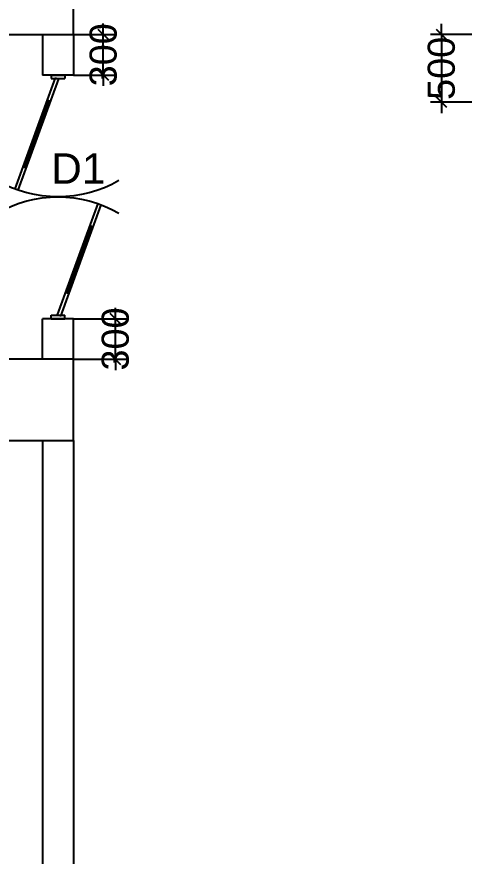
# Model space of a CAD drawing. Extents: x 7897917 to 8423973, y -6487334 to -6173396.
# Drawn here: x 8028255 to 8031558, y -6409542 to -6403339 of the extents above; entities that cross this region are included whole.
import ezdxf

# ---------------------------------------------------------------- set-up
doc = ezdxf.new("R2010")
doc.units = 0
doc.header["$LTSCALE"] = 600
doc.header["$MEASUREMENT"] = 0
doc.header["$PDMODE"] = 35
doc.layers.get('0').update_dxf_attribs({"linetype": 'CONTINUOUS'})
doc.layers.get('Defpoints').update_dxf_attribs({"linetype": 'CONTINUOUS'})
for name, color, linetype in [('DOOR', 32, 'CONTINUOUS'), ('joinery', 7, 'CONTINUOUS'), ('LA-column', 3, 'CONTINUOUS'), ('Walls', 7, 'CONTINUOUS'), ('Working Dim', 5, 'CONTINUOUS')]:
    doc.layers.add(name, color=color, linetype=linetype)
doc.styles.add('ari', font='arial.ttf')
doc.dimstyles.new('int. dim', dxfattribs={"dimtxt": 450, "dimasz": 80, "dimexe": 80, "dimexo": 0, "dimgap": 70, "dimtad": 0, "dimdec": 0, "dimzin": 12, "dimdsep": 46, "dimtxsty": 'ari', "dimblk": 'OBLIQUE', "dimcen": 2, "dimdle": 80, "dimclrd": 256, "dimclre": 256, "dimclrt": 6, "dimadec": 0, "dimazin": 0, "dimtfac": 1, "dimtdec": 0, "dimtix": 1, "dimtmove": 2, "dimatfit": 3, "dimfxl": 1, "dimtolj": 1, "dimtzin": 0, "dimlwd": -1, "dimlwe": -1, "dimarcsym": 0})

# ---------------------------------------------------------------- blocks, each defined once
blk = doc.blocks.new('_Oblique')
at = {"color": 0, "linetype": 'ByBlock', "lineweight": -2}
blk.add_line((-0.5, -0.5), (0.5, 0.5), dxfattribs=at)
blk = doc.blocks.new('*D2191')
at = {"layer": 'Defpoints', "color": 0, "transparency": 16777216}
for p in [(8028674.2, -6403469.5), (8028893.9, -6403469.5), (8028674.2, -6403769.6)]:
    blk.add_point(p, dxfattribs=at)
at = {"layer": 'Working Dim', "transparency": 16777216}
for p, q in [((8028893.9, -6403469.5), (8028893.9, -6403389.5)), ((8028674.2, -6403469.5), (8028973.9, -6403469.5)), ((8028893.9, -6403769.6), (8028893.9, -6403469.5)), ((8028674.2, -6403769.6), (8028973.9, -6403769.6)), ((8028893.9, -6403769.6), (8028893.9, -6403849.6))]:
    blk.add_line(p, q, dxfattribs=at)
at = {"layer": 'Working Dim', "transparency": 16777216, "xscale": 80, "yscale": 80, "zscale": 80}
for p, rotation in [((8028893.9, -6403469.5), 270), ((8028893.9, -6403769.6), 90)]:
    blk.add_blockref('_Oblique', p, dxfattribs=dict(at, rotation=rotation))
at = {"layer": 'Working Dim', "color": 6, "transparency": 16777216, "insert": (8028893.9, -6403619.5), "char_height": 200, "attachment_point": 5, "rotation": 90, "style": 'ari'}
blk.add_mtext('\\A1;300', dxfattribs=at)
blk = doc.blocks.new('*D2192')
at = {"layer": 'Defpoints', "color": 0, "transparency": 16777216}
for p in [(8028674.2, -6405569.6), (8028983.1, -6405569.6), (8028674.2, -6405869.6)]:
    blk.add_point(p, dxfattribs=at)
at = {"layer": 'Working Dim', "transparency": 16777216}
for p, q in [((8028983.1, -6405569.6), (8028983.1, -6405489.6)), ((8028674.2, -6405569.6), (8029063.1, -6405569.6)), ((8028983.1, -6405869.6), (8028983.1, -6405569.6)), ((8028674.2, -6405869.6), (8029063.1, -6405869.6)), ((8028983.1, -6405869.6), (8028983.1, -6405949.6))]:
    blk.add_line(p, q, dxfattribs=at)
at = {"layer": 'Working Dim', "transparency": 16777216, "xscale": 80, "yscale": 80, "zscale": 80}
for p, rotation in [((8028983.1, -6405569.6), 270), ((8028983.1, -6405869.6), 90)]:
    blk.add_blockref('_Oblique', p, dxfattribs=dict(at, rotation=rotation))
at = {"layer": 'Working Dim', "color": 6, "transparency": 16777216, "insert": (8028983.1, -6405719.6), "char_height": 200, "attachment_point": 5, "rotation": 90, "style": 'ari'}
blk.add_mtext('\\A1;300', dxfattribs=at)
blk = doc.blocks.new('Z$W@#5624')
at = {"layer": 'DOOR'}
for p, q in [((19.2, 469.7), (840.4, 768.6)), ((27.7, 446.2), (848.9, 745.1)), ((187.7, 517.8), (680.4, 697.1)), ((676.2, 708.8), (684.7, 685.4)), ((0, 399.5), (0, 499.4)), ((0, 499.4), (25, 499.4)), ((25, 399.5), (25, 499.4)), ((183.4, 529.5), (192, 506)), ((1797.8, 499.4), (1772.8, 499.4)), ((1772.8, 399.5), (1772.8, 499.4)), ((1797.8, 399.5), (1797.8, 499.4)), ((19.2, 469.7), (27.7, 446.2)), ((1770, 452.6), (948.8, 153.7)), ((1778.6, 429.2), (1770, 452.6)), ((0, 399.5), (25, 399.5)), ((1778.6, 429.2), (957.4, 130.3)), ((1610.1, 381.1), (1117.3, 201.8)), ((1614.3, 369.4), (1605.8, 392.9)), ((1797.8, 399.5), (1772.8, 399.5)), ((1113.1, 213.5), (1121.6, 190.1))]:
    blk.add_line(p, q, dxfattribs=at)
at = {"layer": 'DOOR', "color": 145}
for centre, start_param, end_param in [((0, 449.4), 2.617994, 3.665191), ((1797.8, 449.4), -0.523599, 0.523599)]:
    blk.add_ellipse(centre, major_axis=(-898.9, 0), ratio=1, start_param=start_param, end_param=end_param, dxfattribs=at)
blk = doc.blocks.new('*D2449')
at = {"layer": 'Defpoints', "color": 0, "transparency": 16777216}
for p in [(8031674, -6403469.7, 2.3), (8031390.3, -6403969.8), (8031673.9, -6403969.8)]:
    blk.add_point(p, dxfattribs=at)
at = {"layer": 'Working Dim', "transparency": 16777216}
for p, q in [((8031390.3, -6403469.7), (8031390.3, -6403389.7)), ((8031674, -6403469.7), (8031310.3, -6403469.7)), ((8031390.3, -6403469.7), (8031390.3, -6403969.8)), ((8031673.9, -6403969.8), (8031310.3, -6403969.8)), ((8031390.3, -6403969.8), (8031390.3, -6404049.8))]:
    blk.add_line(p, q, dxfattribs=at)
at = {"layer": 'Working Dim', "transparency": 16777216, "xscale": 80, "yscale": 80, "zscale": 80}
for p, rotation in [((8031390.3, -6403469.7), 270), ((8031390.3, -6403969.8), 90)]:
    blk.add_blockref('_Oblique', p, dxfattribs=dict(at, rotation=rotation))
at = {"layer": 'Working Dim', "color": 6, "transparency": 16777216, "insert": (8031390.3, -6403719.8), "char_height": 200, "attachment_point": 5, "rotation": 90, "style": 'ari'}
blk.add_mtext('\\A1;500', dxfattribs=at)

msp = doc.modelspace()

# ---------------------------------------------------------------- linework, layer by layer
at = {"layer": 'LA-column', "color": 2, "elevation": 3.421}
for points in [[(8028073.877, -6403469.723), (8028673.877, -6403469.723), (8028673.877, -6403019.723), (8028073.877, -6403019.723)], [(8028673.873, -6406469.776), (8028673.873, -6405869.776), (8028073.873, -6405869.776), (8028073.873, -6406469.776)]]:
    msp.add_lwpolyline(points, close=True, dxfattribs=at)
at = {"layer": 'Walls', "linetype": 'Continuous'}
for p, q in [((8028444.225, -6403469.526), (8028444.225, -6403769.557)), ((8028674.225, -6403469.526), (8028674.225, -6403769.557)), ((8028674.225, -6403769.557), (8028444.225, -6403769.557)), ((8028444.225, -6405869.636), (8028444.225, -6405569.605)), ((8028674.225, -6405569.605), (8028444.225, -6405569.605)), ((8028674.225, -6405869.636), (8028674.225, -6405569.605)), ((8028674.225, -6405869.636), (8028444.225, -6405869.636))]:
    msp.add_line(p, q, dxfattribs=at)
at = {"layer": 'Walls', "linetype": 'Continuous', "extrusion": (0.000145144, 2.25336e-17, 1)}
for p, q in [((8028444.133, -6406469.633), (8028444.133, -6413184.661)), ((8028674.133, -6406469.633), (8028674.133, -6413184.661))]:
    msp.add_line(p, q, dxfattribs=at)
at = {"layer": 'Walls', "linetype": 'Continuous', "flags": 128}
for points in [[(8028444.225, -6403469.526), (8028444.225, -6403769.557)], [(8028674.225, -6403469.526), (8028674.225, -6403769.557)], [(8028444.225, -6405869.636), (8028444.225, -6405569.605)], [(8028674.225, -6405869.636), (8028674.225, -6405569.605)]]:
    msp.add_lwpolyline(points, dxfattribs=at)

# ---------------------------------------------------------------- block references
at = {"layer": 'DOOR', "linetype": 'Continuous', "xscale": -1.001247152686119, "yscale": 1.001247152686119, "zscale": 1.001247152686119, "rotation": 270}
msp.add_blockref('Z$W@#5624', (8028109.225, -6405569.605), dxfattribs=at)

# ---------------------------------------------------------------- texts
at = {"layer": 'joinery', "style": 'ari'}
msp.add_text('D1', height=225, dxfattribs=at).set_placement((8028508.568, -6404572.584, 11177.626))

# ---------------------------------------------------------------- dimensions: what is measured, and where the dimension line sits
at = {"layer": 'Working Dim'}
for base, p1, p2, override, picture, middle in [((8028893.888, -6403469.526), (8028674.225, -6403769.557), (8028674.225, -6403469.526), {"dimtxt": 200}, '*D2191', (8028893.888, -6403619.542)), ((8031390.254, -6403969.831, 3.421), (8031673.964, -6403469.731, 5.703), (8031673.874, -6403969.831, 3.421), {"dimtxt": 200, "dimarcsym": 1}, '*D2449', (8031390.254, -6403719.781, 3.421)), ((8028983.073, -6405569.605), (8028674.225, -6405869.636), (8028674.225, -6405569.605), {"dimtxt": 200}, '*D2192', (8028983.073, -6405719.621))]:
    dim = msp.add_linear_dim(base=base, p1=p1, p2=p2, angle=90, dimstyle='int. dim', override=override, dxfattribs=at)
    dim.commit()
    dim.dimension.update_dxf_attribs({"geometry": picture, "text_midpoint": middle})

doc.saveas('drawing.dxf')
